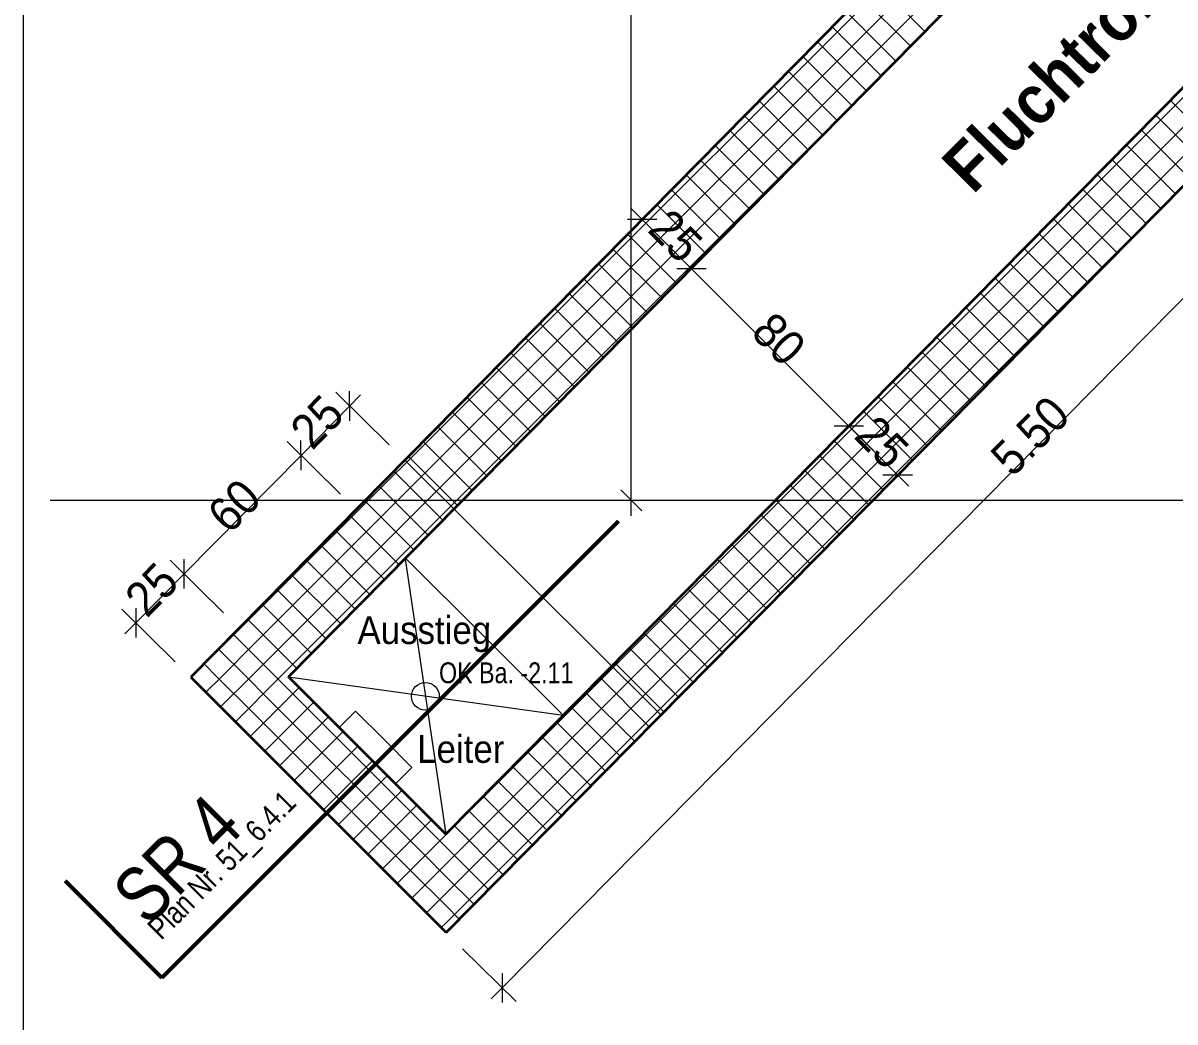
# Model space of a CAD drawing. Header units: metres. Extents: x -0.64 to 0.89, y -0.01 to 0.61.
# Drawn here: x 0.005 to 0.0881, y 0.0785 to 0.1505 of the extents above; entities that cross this region are included whole.
import ezdxf
from ezdxf.xclip import XClip

# ---------------------------------------------------------------- set-up
doc = ezdxf.new("R2010")
doc.units = ezdxf.units.M
doc.header["$MEASUREMENT"] = 0
doc.header["$XCLIPFRAME"] = 0
for name, pattern in [('Strichpunkt 3_1_1mm', [0.006, 0.003, -0.0015, 0, -0.0015]), ('Strichpunkt 6_2_2mm Schnitt', [0.01, 0.006, -0.002, 0, -0.002]), ('Strichpunkt 9_2_2mm', [0.013, 0.009, -0.002, 0, -0.002])]:
    doc.linetypes.add(name, pattern=pattern)
for name, color, linetype in [('010 Aussenwände Schichttrennlinien', 7, 'Continuous'), ('011_Stift 1.Grau', 7, 'Continuous'), ('015 Innenwände', 7, 'Continuous'), ('015 Innenwände Bauteilschraffuren', 7, 'Continuous'), ('107 Schutzraum', 7, 'Continuous'), ('160 Beschriftungen Ausführung', 7, 'Continuous'), ('340 Schutzraum', 7, 'Continuous'), ('910 Layout Planrahmen', 7, 'Continuous')]:
    doc.layers.add(name, color=color, linetype=linetype)
doc.styles.add('ERSTELLTER_STIL_3', font='Arial.ttf', dxfattribs={"width": 0.8})
doc.styles.add('ERSTELLTER_STIL_5', font='Arial.ttf', dxfattribs={"width": 0.9})
doc.styles.add('ERSTELLTER_STIL_6', font='Arial Bold.ttf', dxfattribs={"width": 0.9})
pattern_1 = [(45, (0.5632625, 0.7045894), (-0.0010606602, 0.0010606602), []), (135, (0.5632625, 0.7045894), (0.0010606602, 0.0010606602), [])]

# ---------------------------------------------------------------- blocks, each defined once
blk = doc.blocks.new('Zeichnung_2_1', base_point=(0.563262, 0.704589))
at = {"layer": '015 Innenwände Bauteilschraffuren', "linetype": 'Continuous', "lineweight": 0, "true_color": 0x000000}
h = blk.add_hatch(dxfattribs=at)
h.set_pattern_fill('Beton_0001', color=18, style=0, pattern_type=2)
h.set_pattern_definition(pattern_1)
h.paths.add_polyline_path([(0.024147, 0.103354), (0.086789, 0.166877), (0.086789, 0.173998), (0.020611, 0.10689)])
h = blk.add_hatch(dxfattribs=at)
h.set_pattern_fill('Beton_0001', color=18, style=0, pattern_type=2)
h.set_pattern_definition(pattern_1)
h.paths.add_polyline_path([(0.107819, 0.165268), (0.035484, 0.092017), (0.03902, 0.088481), (0.107819, 0.158152)])
h = blk.add_hatch(dxfattribs=at)
h.set_pattern_fill('Beton_0001', color=18, style=0, pattern_type=2)
h.set_pattern_definition(pattern_1)
h.paths.add_polyline_path([(0.017125, 0.103354), (0.01715, 0.10333), (0.024147, 0.103354), (0.020611, 0.10689)])
h = blk.add_hatch(dxfattribs=at)
h.set_pattern_fill('Beton_0001', color=18, style=0, pattern_type=2)
h.set_pattern_definition(pattern_1)
h.paths.add_polyline_path([(0.024147, 0.103354), (0.017101, 0.103329), (0.020636, 0.099794)])
h = blk.add_hatch(dxfattribs=at)
h.set_pattern_fill('Beton_0001', color=18, style=0, pattern_type=2)
h.set_pattern_definition(pattern_1)
h.paths.add_polyline_path([(0.017125, 0.103354), (0.017101, 0.103329), (0.01715, 0.10333)])
h = blk.add_hatch(dxfattribs=at)
h.set_pattern_fill('Beton_0001', color=18, style=0, pattern_type=2)
h.set_pattern_definition(pattern_1)
h.paths.add_polyline_path([(0.035484, 0.092017), (0.024147, 0.103354), (0.020636, 0.099794), (0.031971, 0.088459)])
h = blk.add_hatch(dxfattribs=at)
h.set_pattern_fill('Beton_0001', color=18, style=0, pattern_type=2)
h.set_pattern_definition(pattern_1)
h.paths.add_polyline_path([(0.031971, 0.088459), (0.035507, 0.084923), (0.035484, 0.092017)])
h = blk.add_hatch(dxfattribs=at)
h.set_pattern_fill('Beton_0001', color=18, style=0, pattern_type=2)
h.set_pattern_definition(pattern_1)
h.paths.add_polyline_path([(0.03902, 0.088481), (0.035484, 0.092017), (0.035507, 0.084923)])
at = {"layer": '010 Aussenwände Schichttrennlinien', "color": 7, "linetype": 'Strichpunkt 3_1_1mm', "lineweight": 13, "ltscale": 1000}
for p, q in [((0.032523, 0.118969), (0.050995, 0.100607)), ((0.032573, 0.111898), (0.043949, 0.100588))]:
    blk.add_line(p, q, dxfattribs=at)
at = {"layer": '010 Aussenwände Schichttrennlinien', "color": 7, "linetype": 'Continuous', "lineweight": 13, "ltscale": 1000}
for p, q in [((0.032546, 0.111871), (0.035484, 0.092017)), ((0.024147, 0.103354), (0.043949, 0.100588))]:
    blk.add_line(p, q, dxfattribs=at)
at = {"layer": '011_Stift 1.Grau', "color": 48, "linetype": 'Continuous', "lineweight": 13, "ltscale": 1000, "true_color": 0x623100}
blk.add_circle((0.034015, 0.101944), 0.001, dxfattribs=at)
at = {"layer": '015 Innenwände', "color": 7, "linetype": 'Strichpunkt 9_2_2mm', "lineweight": 13, "ltscale": 1000}
blk.add_line((0.130154, 0.116076), (0.006962, 0.116076), dxfattribs=at)
at = {"layer": '015 Innenwände', "color": 7, "linetype": 'Continuous', "lineweight": 35, "ltscale": 1000, "flags": 128}
for points in [[(0.086789, 0.173998), (0.017101, 0.103329)], [(0.024147, 0.103354), (0.086789, 0.166877)], [(0.107819, 0.165268), (0.035484, 0.092017)], [(0.035507, 0.084923), (0.107819, 0.158152)], [(0.017101, 0.103329), (0.020636, 0.099794)], [(0.035484, 0.092017), (0.024147, 0.103354)], [(0.020636, 0.099794), (0.031971, 0.088459)], [(0.035507, 0.084923), (0.031971, 0.088459)]]:
    blk.add_lwpolyline(points, dxfattribs=at)
at = {"layer": '015 Innenwände', "color": 7, "linetype": 'Continuous', "lineweight": 13, "ltscale": 1000, "flags": 128}
for points in [[(0.031005, 0.098849), (0.028966, 0.100887), (0.02779, 0.099711)], [(0.031005, 0.098849), (0.033043, 0.09681), (0.031867, 0.095634)]]:
    blk.add_lwpolyline(points, dxfattribs=at)
at = {"layer": '107 Schutzraum', "color": 7, "linetype": 'Continuous', "lineweight": 13, "ltscale": 1000}
for p, q in [((0.048862, 0.116076), (0.048862, 0.236476)), ((0.039547, 0.080934), (0.116859, 0.159226)), ((0.046819, 0.133498), (0.050642, 0.137321)), ((0.048852, 0.137122), (0.049648, 0.136327)), ((0.050708, 0.136327), (0.048587, 0.136327)), ((0.049648, 0.136327), (0.053194, 0.132781)), ((0.050365, 0.129952), (0.054188, 0.133775)), ((0.054254, 0.132781), (0.052133, 0.132781)), ((0.053194, 0.132781), (0.064538, 0.121436)), ((0.027553, 0.12387), (0.031402, 0.120074)), ((0.028562, 0.121822), (0.028547, 0.123944)), ((0.029344, 0.123684), (0.028554, 0.122883)), ((0.028554, 0.122883), (0.025044, 0.119323)), ((0.06171, 0.118608), (0.065533, 0.12243)), ((0.065599, 0.121436), (0.063478, 0.121436)), ((0.064538, 0.121436), (0.068066, 0.117909)), ((0.067071, 0.116914), (0.070894, 0.120737)), ((0.024042, 0.12031), (0.027892, 0.116514)), ((0.025051, 0.118262), (0.025036, 0.120384)), ((0.025044, 0.119323), (0.016618, 0.110779)), ((0.067005, 0.117909), (0.069126, 0.117909)), ((0.068066, 0.117909), (0.068861, 0.117113)), ((0.048112, 0.116826), (0.049612, 0.115326)), ((0.056862, 0.116076), (0.047456, 0.116076)), ((0.048862, 0.114951), (0.048862, 0.116076)), ((0.015617, 0.111767), (0.019466, 0.10797)), ((0.016625, 0.109719), (0.01661, 0.11184)), ((0.016618, 0.110779), (0.013131, 0.107244)), ((0.01213, 0.108231), (0.015979, 0.104435)), ((0.013124, 0.108304), (0.013139, 0.106183)), ((0.013131, 0.107244), (0.012341, 0.106443)), ((0.040547, 0.079946), (0.0367, 0.083744)), ((0.03954, 0.081995), (0.039553, 0.079873)), ((0.038756, 0.080133), (0.039547, 0.080934))]:
    blk.add_line(p, q, dxfattribs=at)
at = {"layer": '340 Schutzraum', "color": 7, "linetype": 'Strichpunkt 6_2_2mm Schnitt', "lineweight": 50, "ltscale": 1000, "flags": 128}
blk.add_lwpolyline([(0.008037, 0.088641), (0.015018, 0.081662), (0.047941, 0.114585)], dxfattribs=at)
at = {"layer": '107 Schutzraum', "color": 7, "linetype": 'Continuous', "lineweight": 13}
for s, insert, char_height, attachment_point, rotation, style in [('\\A1;{\\pql;\\fArial|b1|i0|c0|p0;\\W0.900000;Fluchtröhre}', (0.071016, 0.140539), 0.0035, 1, 45.36067, 'ERSTELLTER_STIL_6'), ('\\A1;{\\pql;\\fArial|b0|i0|c0|p0;\\W0.900000;25}', (0.049925, 0.135485), 0.0025, 7, 315, 'ERSTELLTER_STIL_5'), ('\\A1;{\\pql;\\fArial|b0|i0|c0|p0;\\W0.900000;80}', (0.05737, 0.12804), 0.0025, 7, 315, 'ERSTELLTER_STIL_5'), ('\\A1;{\\pql;\\fArial|b0|i0|c0|p0;\\W0.900000;25}', (0.025878, 0.119601), 0.0025, 7, 45.3986, 'ERSTELLTER_STIL_5'), ('\\A1;{\\pql;\\fArial|b0|i0|c0|p0;\\W0.900000;5.50}', (0.076377, 0.117663), 0.0025, 7, 45.36067, 'ERSTELLTER_STIL_5'), ('\\A1;{\\pql;\\fArial|b0|i0|c0|p0;\\W0.900000;25}', (0.064806, 0.120604), 0.0025, 7, 315, 'ERSTELLTER_STIL_5'), ('\\A1;{\\pql;\\fArial|b0|i0|c0|p0;\\W0.900000;60}', (0.01991, 0.113549), 0.0025, 7, 45.3986, 'ERSTELLTER_STIL_5'), ('\\A1;{\\pql;\\fArial|b0|i0|c0|p0;\\W0.900000;25}', (0.013954, 0.107509), 0.0025, 7, 45.3986, 'ERSTELLTER_STIL_5')]:
    blk.add_mtext(s, dxfattribs=dict(at, insert=insert, char_height=char_height, attachment_point=attachment_point, rotation=rotation, style=style))
at = {"layer": '160 Beschriftungen Ausführung', "color": 7, "linetype": 'Continuous', "lineweight": 13, "insert": (0.044685, 0.102874), "char_height": 0.0015, "attachment_point": 9, "style": 'ERSTELLTER_STIL_3'}
blk.add_mtext('\\A1;{\\pqr;\\fArial|b0|i0|c0|p0;\\W0.800000;OK Ba. -2.11}', dxfattribs=at)
at = {"layer": '340 Schutzraum', "color": 7, "linetype": 'Continuous', "lineweight": 13, "char_height": 0.002, "attachment_point": 1, "style": 'ERSTELLTER_STIL_5'}
for s, insert in [('\\A1;{\\pql;\\fArial|b0|i0|c0|p0;\\W0.900000;Ausstieg}', (0.029113, 0.107722)), ('\\A1;{\\pql;\\fArial|b0|i0|c0|p0;\\W0.900000;Leiter}', (0.033419, 0.099151))]:
    blk.add_mtext(s, dxfattribs=dict(at, insert=insert))
at = {"layer": '340 Schutzraum', "color": 7, "linetype": 'Continuous', "lineweight": 13, "insert": (0.015298, 0.083979), "char_height": 0.004, "attachment_point": 7, "rotation": 45.00276, "line_spacing_factor": 0.564918, "style": 'ERSTELLTER_STIL_3'}
blk.add_mtext('\\A1;{\\pql;\\fArial|b0|i0|c0|p0;\\W0.800000;SR 4\\P\\pql;\\fArial|b0|i0|c0|p0;\\H0.400000x;\\W0.800000;Plan Nr. 51_6.4.1}', dxfattribs=at)

msp = doc.modelspace()

# ---------------------------------------------------------------- linework, layer by layer
at = {"layer": '910 Layout Planrahmen', "color": 7, "linetype": 'Continuous', "lineweight": 13, "ltscale": 1000}
msp.add_line((0.005, 0.594), (0.005, 0.01), dxfattribs=at)

# ---------------------------------------------------------------- block references
at = {"layer": '011_Stift 1.Grau', "color": 7, "linetype": 'Continuous', "lineweight": 13, "ltscale": 1000}
ref = msp.add_blockref('Zeichnung_2_1', (0.563262, 0.704589), dxfattribs=at)
XClip(ref).set_block_clipping_path([(0.0069622951, 0.0772468264), (0.2080568708, 0.594)])

doc.saveas('drawing.dxf')
